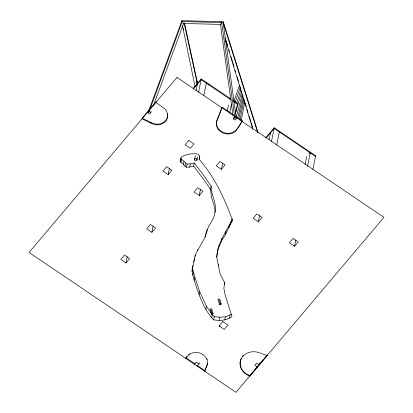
<?xml version="1.0" encoding="UTF-8"?>
<svg xmlns="http://www.w3.org/2000/svg" width="413" height="413" viewBox="0 0 413 413"><rect width="100%" height="100%" fill="white"/><g stroke="black" fill="none" stroke-linecap="round" stroke-linejoin="round"><path stroke-width="0.62" d="M180.331 161.096L180.971 157.931L180.77 158.613L187.161 164.085L190.388 163.925L194.28 162.954L193.645 166.124L189.748 167.089L186.521 167.255L185.003 166.284L183.351 164.389L180.13 161.777L180.393 159.124L181.483 156.888C186.599 154.147 192.825 152.996 198.55 154.276L199.732 156.728L199.138 159.279C214.708 177.12 224.796 198.792 232.674 220.945L231.032 222.901L225.436 234.584L221.301 241.404L218.1 248.967L216.737 257.087L220.052 273.989L224.687 282.719L223.846 288.222L224.961 294.288L231.972 316.683C226.665 320.534 219.948 320.911 213.671 319.848C203.377 308.965 198.761 294.221 194.193 280.282C192.902 276.116 191.756 272.033 192.251 267.691L192.835 266.834L194.435 258.889M220.991 22.106L223.299 21.879L223.252 22.823L257.619 132.351M192.009 271.976L192.871 265.538M215.09 212.406C217.202 203.444 210.924 195.272 211.151 186.294L204.936 177.053L194.28 162.954M181.942 21.579L181.818 22.534L181.761 20.65L221.569 21.688L223.201 22.798L236.36 118.655L235.033 120.08L233.443 118.99L233.18 117.07M224.574 284.443L224.858 282.611M232.488 218.756C226.618 231.208 217.506 242.751 216.737 257.087M241.264 120.286L244.697 102.569M142.139 118.18L142.005 118.856L150.879 123.151A11.12 9.685 11.4 0 0 166.078 120.581A11.12 9.685 11.4 0 0 162.345 107.039L155.892 102.429L156.031 101.753L142.139 118.18L151.019 122.475A11.12 9.685 11.4 0 0 162.701 122.904A11.12 9.685 11.4 0 0 167.75 113.869M150.879 123.151L151.019 122.475M125.98 262.947L129.677 258.569L124.504 255.074L120.802 259.452L125.98 262.947L127.24 256.695M151.87 232.318L155.567 227.94L150.394 224.445L146.698 228.823L151.87 232.318L153.13 226.066M168.163 174.575L171.865 170.197L166.692 166.702L162.99 171.075L168.163 174.575L169.423 168.318M180.13 161.777L180.77 158.613M181.023 162.324L181.658 159.155M196.098 90.705L197.584 83.328M183.351 164.389L183.991 161.225M198.555 92.481L201.281 78.95L231.29 99.234M185.003 166.284L185.638 163.12M186.521 167.255L187.161 164.085M203.852 95.362L206.454 82.445M189.748 167.089L190.388 163.925M208.895 84.933L209.04 84.195M194.492 159.475L195.256 155.686M196.975 160.094A1.28 1.115 11.4 0 0 195.359 158.695A1.28 1.115 11.4 0 0 194.869 160.564A1.28 1.115 11.4 0 0 196.975 160.094L197.61 156.935M199.138 159.279L199.778 156.114M199.205 195.555L202.902 191.178L197.729 187.683L194.033 192.06L199.205 195.555L200.465 189.304M217.248 119.842L222.179 107.215L242.421 120.895L237.485 128.68A11.12 9.685 11.4 0 1 222.886 132.95A11.12 9.685 11.4 0 1 217.248 119.842L222.179 107.215M194.972 256.349L197.703 249.72M192.907 275.394L193.547 272.229M197.486 250.779L205.018 237.336L208.534 226.381L211.461 221.858L214.45 215.571L215.08 210.676L213.991 205.55L211.58 197.455L210.511 189.464L211.151 186.294M229.587 98.919L229.736 98.18M227.351 110.617L228.497 104.938M194.193 280.282L194.833 277.113L192.649 268.811M229.721 112.847L231.456 104.236M205.018 237.336L205.659 234.166M221.399 169.299L225.095 164.926L219.922 161.431L216.226 165.804L221.399 169.299L222.659 163.047M235.513 113.27L237.496 103.431L233.355 100.633M194.895 363.874L185.989 357.849L185.865 358.469L186.459 357.152A11.12 9.685 11.4 0 1 186.986 356.269M199.051 294.836L199.685 291.666L194.833 277.113M237.485 128.68L242.421 120.895M194.859 363.11L194.606 364.374L196.454 362.186L199.04 363.936L197.192 366.125M205.782 309.44L206.423 306.276L199.685 291.666M218.1 248.967L218.735 245.802M221.301 241.404L221.941 238.239M218.369 265.874L218.58 264.821M199.04 363.936L199.298 362.671M225.436 234.584L226.076 231.419M228.89 227.79L229.53 224.62M211.719 317.798L212.354 314.634L206.423 306.276M230.469 224.579L231.11 221.409M231.032 222.901L231.667 219.737M213.671 319.848L214.311 316.678L212.354 314.634M206.696 365.99L204.724 371.215L206.696 365.99A11.12 9.685 11.4 0 0 207.512 363.59M219.205 320.374L219.84 317.21L225.452 316.859L231.523 314.143M224.817 320.023L225.452 316.859M229.256 318.247L229.896 315.083M269.111 139.522L270.665 132.103M271.47 141.458L274.222 127.803L315.609 155.778L312.858 169.433M266.37 137.56L274.149 128.453L274.273 127.839L265.667 137.921M258.337 221.771L262.033 217.398L256.86 213.903L253.164 218.276L258.337 221.771L259.596 215.519M276.695 144.989L279.446 131.334M248.595 375.685A14.455 12.591 11.4 0 1 241.269 358.649A14.455 12.591 11.4 0 1 260.247 353.1L267.185 355.541L249.659 376.274L248.595 375.685L248.719 375.071A14.455 12.591 11.4 0 1 241.393 358.035M249.607 376.243L249.731 375.629L258.285 365.51M259.643 362.97L259.261 364.865L256.674 363.12L254.826 365.309L257.413 367.054M305.124 164.715L306.776 156.512M267.123 355.521L267.247 354.906L259.101 364.545M307.504 166.522L310.385 152.247L308.779 154.142M294.552 246.251L298.248 241.873L293.075 238.378L289.374 242.756L294.552 246.251L295.811 240.005M315.558 155.742L315.434 156.357L274.149 128.453M193.795 262.059L195.256 254.893M239.948 119.837L244.135 99.688L244.651 101.371M238.838 118.495L243.396 98.371M237.697 117.793L242.983 95.935L242.503 94.35M236.355 116.879L242.178 94.448M235.472 113.245L241.651 91.567M181.55 22.777L181.761 20.65M221.358 23.815L221.569 21.688L234.765 117.566L236.36 118.655M236.907 102.847L240.955 89.296L240.438 87.602M205.855 233.562L207.218 229.298M235.25 102.347L240.061 87.654M233.944 101.221L239.602 84.882L240.098 86.503M151.297 111.402L150.853 112.604L149.671 113.983L148.004 112.79L181.25 22.462L182.035 21.538M148.004 112.79L149.181 111.412L149.625 110.209M150.069 109.001L182.205 21.683M153.512 105.377L184.095 22.271M193.062 88.671L201.281 78.95M193.325 88.924L201.131 79.688L231.141 99.972M211.683 308.764L213.134 313.663L212.39 314.536L211.379 314.092L212.117 313.219L210.671 308.32M219.809 299.151L221.254 304.051L220.516 304.923L219.504 304.484L220.243 303.607L218.797 298.713M233.443 118.99L234.765 117.566M181.513 21.517L221.322 22.555M182.851 23.438L220.733 24.424M214.311 316.678L219.84 317.21M195.69 158.664L196.598 159.005M220.243 303.607L221.254 304.051M212.117 313.219L213.134 313.663M248.719 375.071L249.731 375.629M233.727 101.717L237.346 104.164M196.991 365.288L204.848 370.6M149.181 111.412L150.853 112.604M219.262 325.702L220.067 326.544M193.645 166.124L204.296 180.218L210.511 189.464M223.299 21.879L258.053 132.64M225.87 39.994L227.754 46.148M228.879 49.834L229.447 51.682M230.95 56.596L232.643 62.131M233.02 63.365L233.959 66.436M235.09 70.127L235.653 71.97M237.16 76.89L238.477 81.196M245.007 102.548L246.324 106.848M247.077 109.306L248.017 112.372M249.142 116.058L250.836 121.587M251.207 122.816L252.524 127.116M224.889 37.888L252.771 129.026M217.873 298.971L219.504 304.484M209.933 309.198L211.379 314.092M184.575 23.526L197.682 83.844M184.172 23.221L197.429 84.242M183.382 28.518L183.64 29.782M182.469 25.689L195.132 86.885M220.372 23.768L232.917 115.155M196.449 78.181L196.98 84.577M197.032 80.871L197.295 84.087M237.625 128.004A11.12 9.685 11.4 0 1 223.02 132.274A11.12 9.685 11.4 0 1 217.388 119.166M186.335 357.766A11.12 9.685 11.4 0 1 200.935 353.497A11.12 9.685 11.4 0 1 206.572 366.605M188.736 354.333A11.12 9.685 11.4 0 1 189.598 353.688M206.903 358.556A11.12 9.685 11.4 0 1 207.264 359.537M242.607 356.156A14.455 12.591 11.4 0 1 243.35 355.304M177.007 77.448L29.055 252.472L235.993 392.35L383.945 217.326L177.007 77.448M188.88 140.446L185.184 144.824L190.357 148.319L194.053 143.946L188.88 140.446M222.798 321.515L219.102 325.893L224.274 329.388L227.971 325.01L222.798 321.515"/></g></svg>
